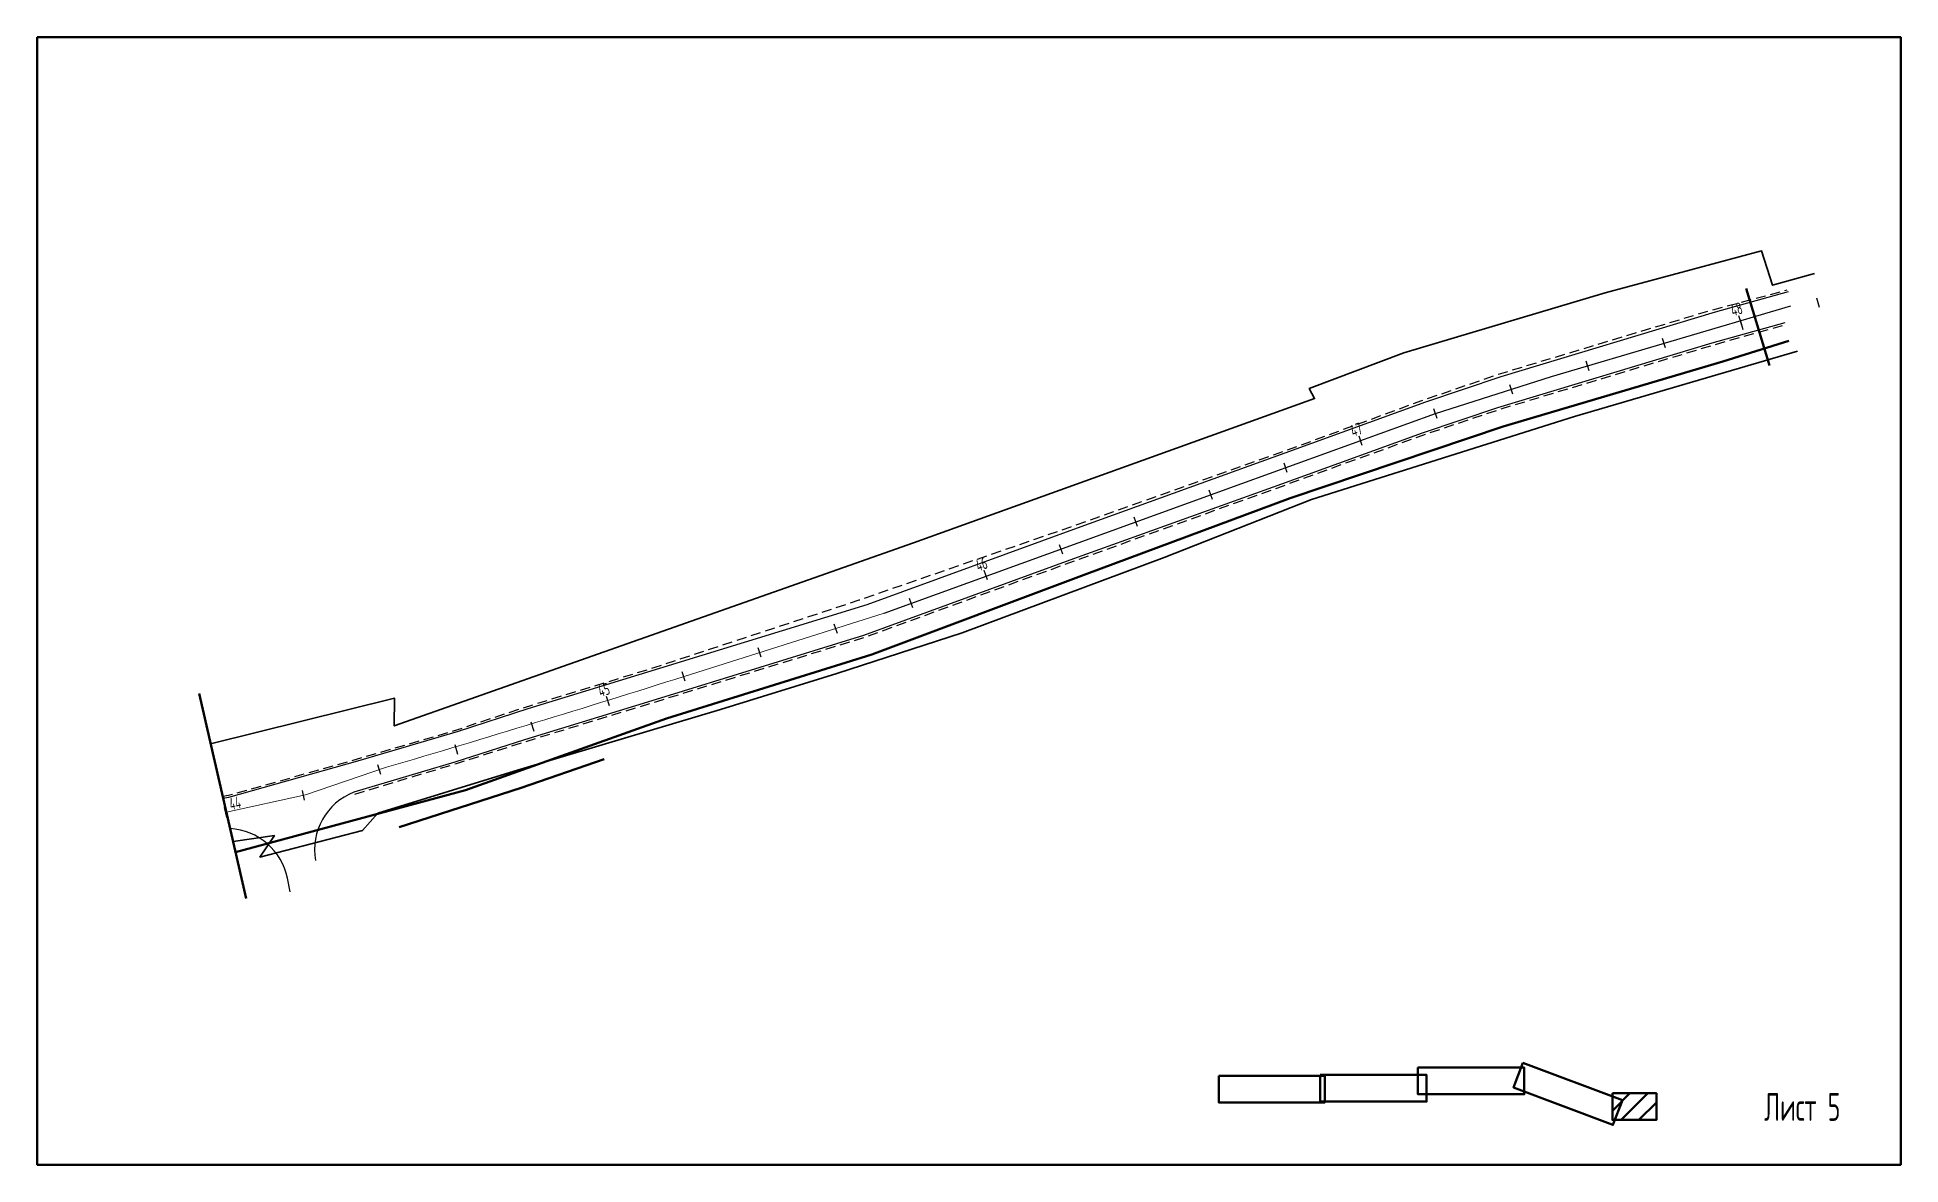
# Paper-space layout 'Layout2' of a CAD drawing. Header units: metres. Extents: x 24 to 3603, y -957 to 793.
# Drawn here: x 3135 to 3602.9, y -957.1 to -673.9 of the extents above.
import ezdxf

# ---------------------------------------------------------------- set-up
doc = ezdxf.new("R2010")
doc.units = ezdxf.units.M
doc.linetypes.add('DASHED2', pattern=[0.375, 0.25, -0.125])
doc.layers.add('10', color=1, linetype='Continuous', lineweight=35)
doc.layers.add('ОСЬ_ВЕРХ_ПОКРЫТИЯ_ПИКЕТЫ', color=1, linetype='Continuous')
doc.layers.add('разметка', color=7, linetype='Continuous')
doc.styles.get("Standard").update_dxf_attribs({"font": 'simplex.shx'})

psp = doc.layouts.new('Layout2')

# ---------------------------------------------------------------- hatches: boundary and pattern name
at = {"lineweight": 50}
h = psp.add_hatch(dxfattribs=at)
h.set_pattern_fill('ANSI31', color=5)
h.set_pattern_definition([(45, (-1166.2516, -1922.4947), (-2.245064, 2.245064), [])])
h.paths.add_polyline_path([(3541.6, -939.14), (3530.54, -939.14), (3530.54, -945.84), (3541.6, -945.84)])

# ---------------------------------------------------------------- linework, layer by layer
at = {"color": 5, "lineweight": 50}
psp.add_line((3175.63, -838.69), (3187.46, -890.2), dxfattribs=at)
for points in [[(3135, -673.89), (3602.95, -673.89), (3602.95, -957.08), (3135, -957.08)], [(3431.69, -934.75), (3458.37, -934.75), (3458.37, -941.44), (3431.69, -941.44)], [(3457.19, -934.54), (3483.87, -934.54), (3483.87, -941.23), (3457.19, -941.23)], [(3481.72, -932.67), (3508.4, -932.67), (3508.4, -939.36), (3481.72, -939.36)], [(3508.07, -931.45), (3533.04, -940.83), (3530.69, -947.09), (3505.72, -937.72)], [(3530.54, -939.14), (3541.6, -939.14), (3541.6, -945.84), (3530.54, -945.84)]]:
    psp.add_lwpolyline(points, close=True, dxfattribs=at)
at = {"linetype": 'DASHED2', "ltscale": 10, "flags": 128}
for points in [[(3181.57, -864.55), (3183.03, -864.29), (3213.77, -855.63), (3239.27, -848.19), (3256.52, -842.46), (3290.13, -832.13), (3341.38, -815.23), (3394.53, -796.85), (3446.86, -778.3), (3482.71, -765.13), (3502.56, -758.32), (3555.12, -742.5), (3574.39, -737.37)], [(3214.76, -864.01), (3214.76, -864.01), (3240.27, -856.29), (3257.53, -850.81), (3290.58, -840.7), (3342.7, -824.63), (3395.46, -805.4), (3447.66, -786.61), (3482.9, -773.84), (3501.88, -767.44), (3555.91, -751.18), (3573.97, -746.07)]]:
    psp.add_lwpolyline(points, dxfattribs=at)
at = {"elevation": 213.75, "flags": 128}
for points in [[(3574.67, -737.81), (3556.39, -742.95), (3502.51, -759.2), (3483.6, -765.57), (3448.32, -778.37), (3396.1, -797.17), (3343.31, -816.41), (3291.24, -832.46), (3258.2, -842.55), (3240.69, -848.25), (3215.44, -855.75), (3183.01, -864.85), (3181.69, -865.09)], [(3573.81, -745.58), (3555.53, -750.72), (3501.66, -766.97), (3482.75, -773.33), (3447.46, -786.14), (3395.24, -804.93), (3342.45, -824.17), (3290.38, -840.22), (3257.34, -850.32), (3239.83, -856.01), (3214.53, -863.52)]]:
    psp.add_lwpolyline(points, dxfattribs=at)
at = {"color": 6, "lineweight": 50, "flags": 128}
for points in [[(3564.13, -736.98), (3570, -756.34)], [(3277.37, -855.25), (3256.53, -862.41), (3225.86, -872.32)]]:
    psp.add_lwpolyline(points, dxfattribs=at)
at = {"flags": 128}
psp.add_lwpolyline([(3347.63, -818.53), (3437.47, -785.99), (3486.13, -768.43), (3515.27, -759.13), (3575.36, -741.34)], dxfattribs=at)
at = {"color": 5, "lineweight": 50, "elevation": 212.58, "flags": 128}
psp.add_lwpolyline([(3574.86, -750.17), (3558.25, -755.34), (3503.09, -771.64), (3449.6, -789.63), (3397.87, -808.91), (3344.61, -828.96), (3293.05, -845.03), (3242.56, -863.04), (3184.78, -878.55)], dxfattribs=at)
at = {"flags": 128}
for points in [[(3214.53, -863.52), (3214.53, -863.52, 0.358049), (3204.84, -880.67), (3204.84, -880.67)], [(3198.49, -888.56), (3197.84, -885.12, 0.339656), (3183.42, -872.64, 0.339656)]]:
    psp.add_lwpolyline(points, format="xyb", dxfattribs=at)
at = {"layer": '10'}
for points in [[(3178.54, -851.36), (3224.71, -839.93), (3224.65, -846.87), (3355.01, -800.86), (3455.77, -764.64), (3454.41, -762.13), (3478.16, -753.12), (3528.72, -738.06), (3567.99, -727.54), (3570.77, -736.16), (3581.31, -733.24)], [(3577.01, -752.75), (3521.06, -769.11), (3455.02, -789.98), (3417.98, -804.53), (3367.27, -823.52), (3335.79, -833.72), (3306.54, -842.73), (3276.89, -851.65), (3254.77, -858.26), (3220.5, -868.79), (3216.68, -873.11), (3190.93, -879.79), (3194.54, -874.39), (3184.16, -875.87)]]:
    psp.add_lwpolyline(points, dxfattribs=at)
at = {"layer": 'ОСЬ_ВЕРХ_ПОКРЫТИЯ_ПИКЕТЫ'}
for p, q in [((3563.02, -746.24), (3562.31, -743.84)), ((3582.57, -741.8), (3581.88, -739.39)), ((3563.38, -747.37), (3562.67, -744.98)), ((3543.87, -751.94), (3543.14, -749.55)), ((3524.7, -757.66), (3523.94, -755.28)), ((3505.57, -763.54), (3504.8, -761.16)), ((3486.52, -769.62), (3485.72, -767.25)), ((3467.72, -776.42), (3466.92, -774.05)), ((3448.91, -783.22), (3448.1, -780.85)), ((3430.09, -790.01), (3429.28, -787.64)), ((3411.29, -796.81), (3410.48, -794.45)), ((3392.52, -803.75), (3391.71, -801.38)), ((3373.59, -810.2), (3372.79, -807.83)), ((3373.59, -810.2), (3372.79, -807.83)), ((3354.87, -817.23), (3354.07, -814.87)), ((3335.94, -823.69), (3335.14, -821.32)), ((3316.82, -829.62), (3316.01, -827.25)), ((3297.73, -835.65), (3296.93, -833.28)), ((3278.71, -841.82), (3277.94, -839.44)), ((3259.78, -848.3), (3259.04, -845.91)), ((3240.59, -854.01), (3239.9, -851.61)), ((3221.3, -859.08), (3220.49, -856.66)), ((3202.12, -865.49), (3201.58, -863.05)), ((3182.6, -869.85), (3182.03, -867.37))]:
    psp.add_line(p, q, dxfattribs=at)
at = {"layer": 'разметка', "lineweight": 18, "ltscale": 7}
psp.add_lwpolyline([(3222.68, -857.25, 0.005293), (3297.44, -834.44), (3297.44, -834.44), (3297.44, -834.44), (3347.63, -818.53), (3347.63, -818.53)], format="xyb", dxfattribs=at)
psp.add_lwpolyline([(3182.48, -868.52), (3202.35, -864.15), (3222.68, -857.25)], dxfattribs=at)

# ---------------------------------------------------------------- texts
at = {"layer": 'ОСЬ_ВЕРХ_ПОКРЫТИЯ_ПИКЕТЫ', "width": 0.6}
for s, rotation, p in [('48', 16.4826, (3560.8, -744.03)), ('47', 18.8132, (3465.42, -774.3)), ('46', 18.8132, (3371.29, -808.08)), ('45', 18.0111, (3276.43, -839.66)), ('44', 10.706, (3183.59, -867.99))]:
    psp.add_text(s, height=3, rotation=rotation, dxfattribs=at).set_placement(p)
psp.add_text('Лист 5', height=7, dxfattribs=at).set_placement((3568.66, -946.06))

doc.saveas('drawing.dxf')
